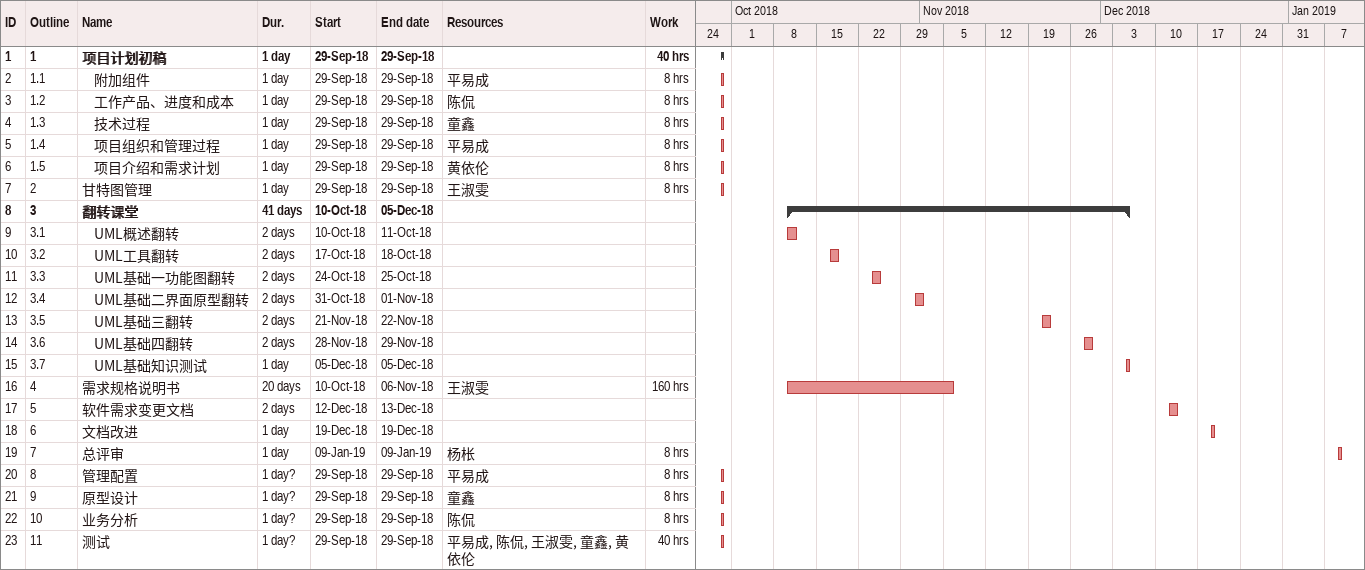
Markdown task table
| ID | WBS | Task | Duration | Start | Finish | Resources | Work (h) |
|---|---|---|---|---|---|---|---|
| 1 | 1 | **项目计划初稿** | 1d | 2018-09-29 | 2018-09-29 |  | 40 |
| 2 | 1.1 | 附加组件 | 1d | 2018-09-29 | 2018-09-29 | 平易成 | 8 |
| 3 | 1.2 | 工作产品、进度和成本 | 1d | 2018-09-29 | 2018-09-29 | 陈侃 | 8 |
| 4 | 1.3 | 技术过程 | 1d | 2018-09-29 | 2018-09-29 | 童鑫 | 8 |
| 5 | 1.4 | 项目组织和管理过程 | 1d | 2018-09-29 | 2018-09-29 | 平易成 | 8 |
| 6 | 1.5 | 项目介绍和需求计划 | 1d | 2018-09-29 | 2018-09-29 | 黄依伦 | 8 |
| 7 | 2 | 甘特图管理 | 1d | 2018-09-29 | 2018-09-29 | 王淑雯 | 8 |
| 8 | 3 | **翻转课堂** | 41d | 2018-10-10 | 2018-12-05 |  |  |
| 9 | 3.1 | UML概述翻转 | 2d | 2018-10-10 | 2018-10-11 |  |  |
| 10 | 3.2 | UML工具翻转 | 2d | 2018-10-17 | 2018-10-18 |  |  |
| 11 | 3.3 | UML基础一功能图翻转 | 2d | 2018-10-24 | 2018-10-25 |  |  |
| 12 | 3.4 | UML基础二界面原型翻转 | 2d | 2018-10-31 | 2018-11-01 |  |  |
| 13 | 3.5 | UML基础三翻转 | 2d | 2018-11-21 | 2018-11-22 |  |  |
| 14 | 3.6 | UML基础四翻转 | 2d | 2018-11-28 | 2018-11-29 |  |  |
| 15 | 3.7 | UML基础知识测试 | 1d | 2018-12-05 | 2018-12-05 |  |  |
| 16 | 4 | 需求规格说明书 | 20d | 2018-10-10 | 2018-11-06 | 王淑雯 | 160 |
| 17 | 5 | 软件需求变更文档 | 2d | 2018-12-12 | 2018-12-13 |  |  |
| 18 | 6 | 文档改进 | 1d | 2018-12-19 | 2018-12-19 |  |  |
| 19 | 7 | 总评审 | 1d | 2019-01-09 | 2019-01-09 | 杨枨 | 8 |
| 20 | 8 | 管理配置 | 1d? | 2018-09-29 | 2018-09-29 | 平易成 | 8 |
| 21 | 9 | 原型设计 | 1d? | 2018-09-29 | 2018-09-29 | 童鑫 | 8 |
| 22 | 10 | 业务分析 | 1d? | 2018-09-29 | 2018-09-29 | 陈侃 | 8 |
| 23 | 11 | 测试 | 1d? | 2018-09-29 | 2018-09-29 | 平易成, 陈侃, 王淑雯, 童鑫, 黄依伦 | 40 |
